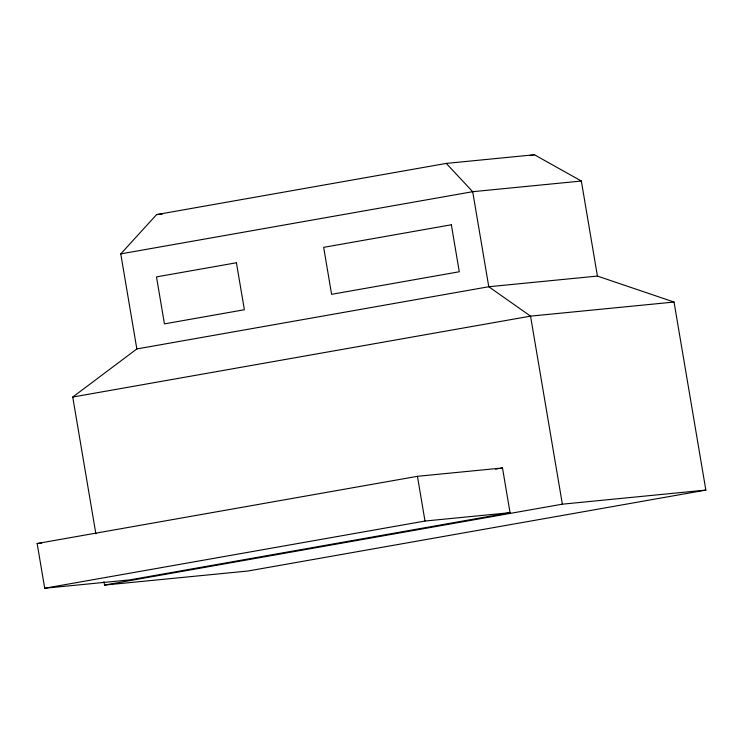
<?xml version="1.0" encoding="UTF-8"?>
<svg xmlns="http://www.w3.org/2000/svg" width="743" height="743" viewBox="0 0 743 743"><rect width="100%" height="100%" fill="white"/><g stroke="black" fill="none" stroke-linecap="round" stroke-linejoin="round"><path stroke-width="1.11" d="M95.866 533.799L72.74 397.041L136.842 348.941L120.765 253.892L156.606 214.597L446.264 163.404L534.403 154.758L581.342 181.032L597.418 276.08L674.04 302.048L705.85 490.092L248.032 571.005L104.54 585.085L103.964 581.667M529.833 155.566L534.403 154.758M120.765 253.892L472.697 191.694L581.342 181.032M136.842 348.941L488.773 286.742L597.418 276.08M72.74 397.041L530.548 316.137L674.04 302.048M37.15 543.523L417.436 476.319L502.491 467.969L510.051 512.689L129.765 579.893L44.71 588.242L37.15 543.523L41.747 543.077M495.637 469.186L497.921 468.777M500.206 468.378L502.491 467.969M44.71 588.242L424.996 521.038L510.051 512.689M104.54 585.085L562.358 504.181L705.85 490.092M156.606 214.597L162.318 214.04M446.264 163.404L472.697 191.694L488.773 286.742L530.548 316.137L562.358 504.181M417.436 476.319L424.996 521.038M236.423 262.762L156.494 276.888L164.435 323.874L244.373 309.747L236.423 262.762M451.345 224.785L323.66 247.345L331.601 294.33L459.285 271.762L451.345 224.785"/></g></svg>
